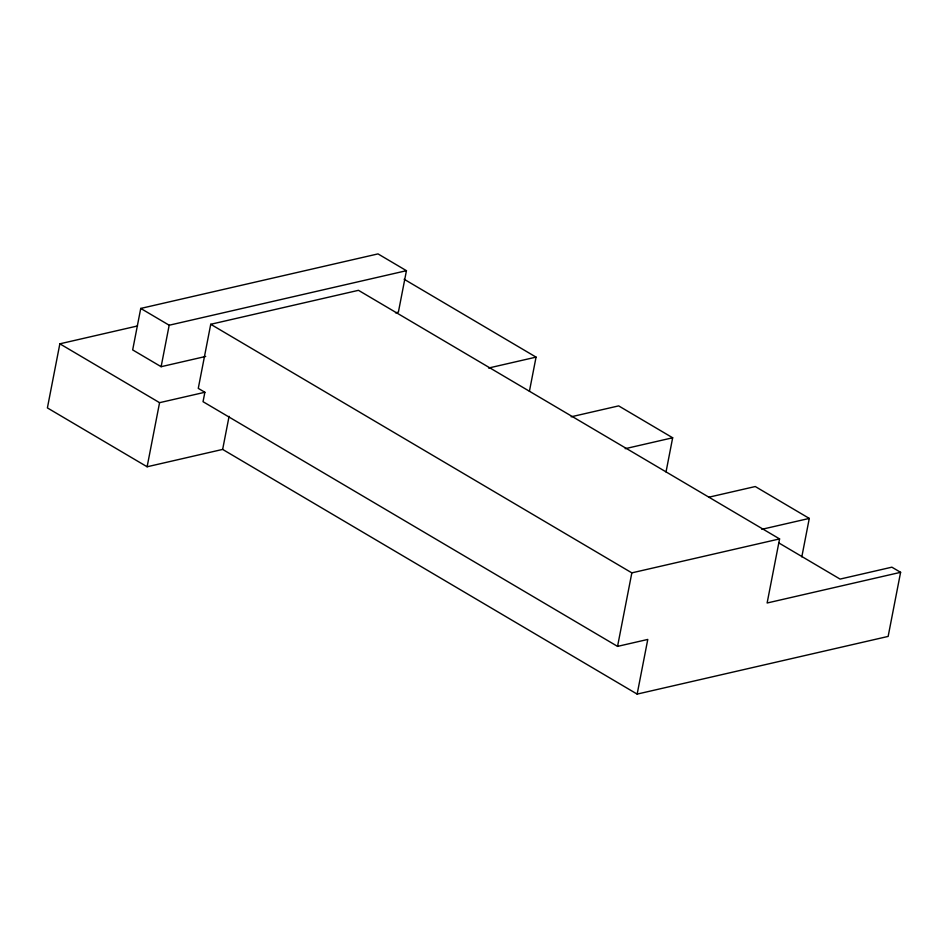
<?xml version="1.0" encoding="UTF-8"?>
<svg xmlns="http://www.w3.org/2000/svg" width="948" height="948" viewBox="0 0 948 948"><rect width="100%" height="100%" fill="white"/><g stroke="black" fill="none" stroke-linecap="round" stroke-linejoin="round"><path stroke-width="1.42" d="M137.531 325.958L59.854 343.816L47.4 407.913L147.118 466.772L222.65 449.411L637.151 694.102L888.146 636.416L900.6 572.319L891.878 567.177L840.082 579.086L779.078 543.074M395.506 312.816L398.385 312.153L406.443 270.69L378.003 253.898L140.742 308.432L132.673 349.907L161.124 366.698L205.692 356.448M161.124 366.698L169.182 325.223L406.443 270.69M147.118 466.772L159.572 402.675L204.875 392.271L203.038 401.691L617.551 646.382L647.78 639.438L637.151 694.102M900.6 572.319L767.122 602.999L779.576 538.914L358.474 290.325L210.729 324.287L198.274 388.372L204.875 392.271M222.65 449.411L229.084 416.326M529.411 391.311L536.058 357.123L404.132 279.245M617.551 646.382L631.842 572.865L779.576 538.914M666.029 471.95L672.665 437.775L618.653 405.886L571.17 416.8M801.807 556.867L809.284 518.414L755.272 486.537L709.223 497.119M488.564 368.037L536.058 357.123M625.182 448.688L672.665 437.775M761.789 529.328L809.284 518.414M210.729 324.287L631.842 572.865M140.742 308.432L169.182 325.223M59.854 343.816L159.572 402.675"/></g></svg>
